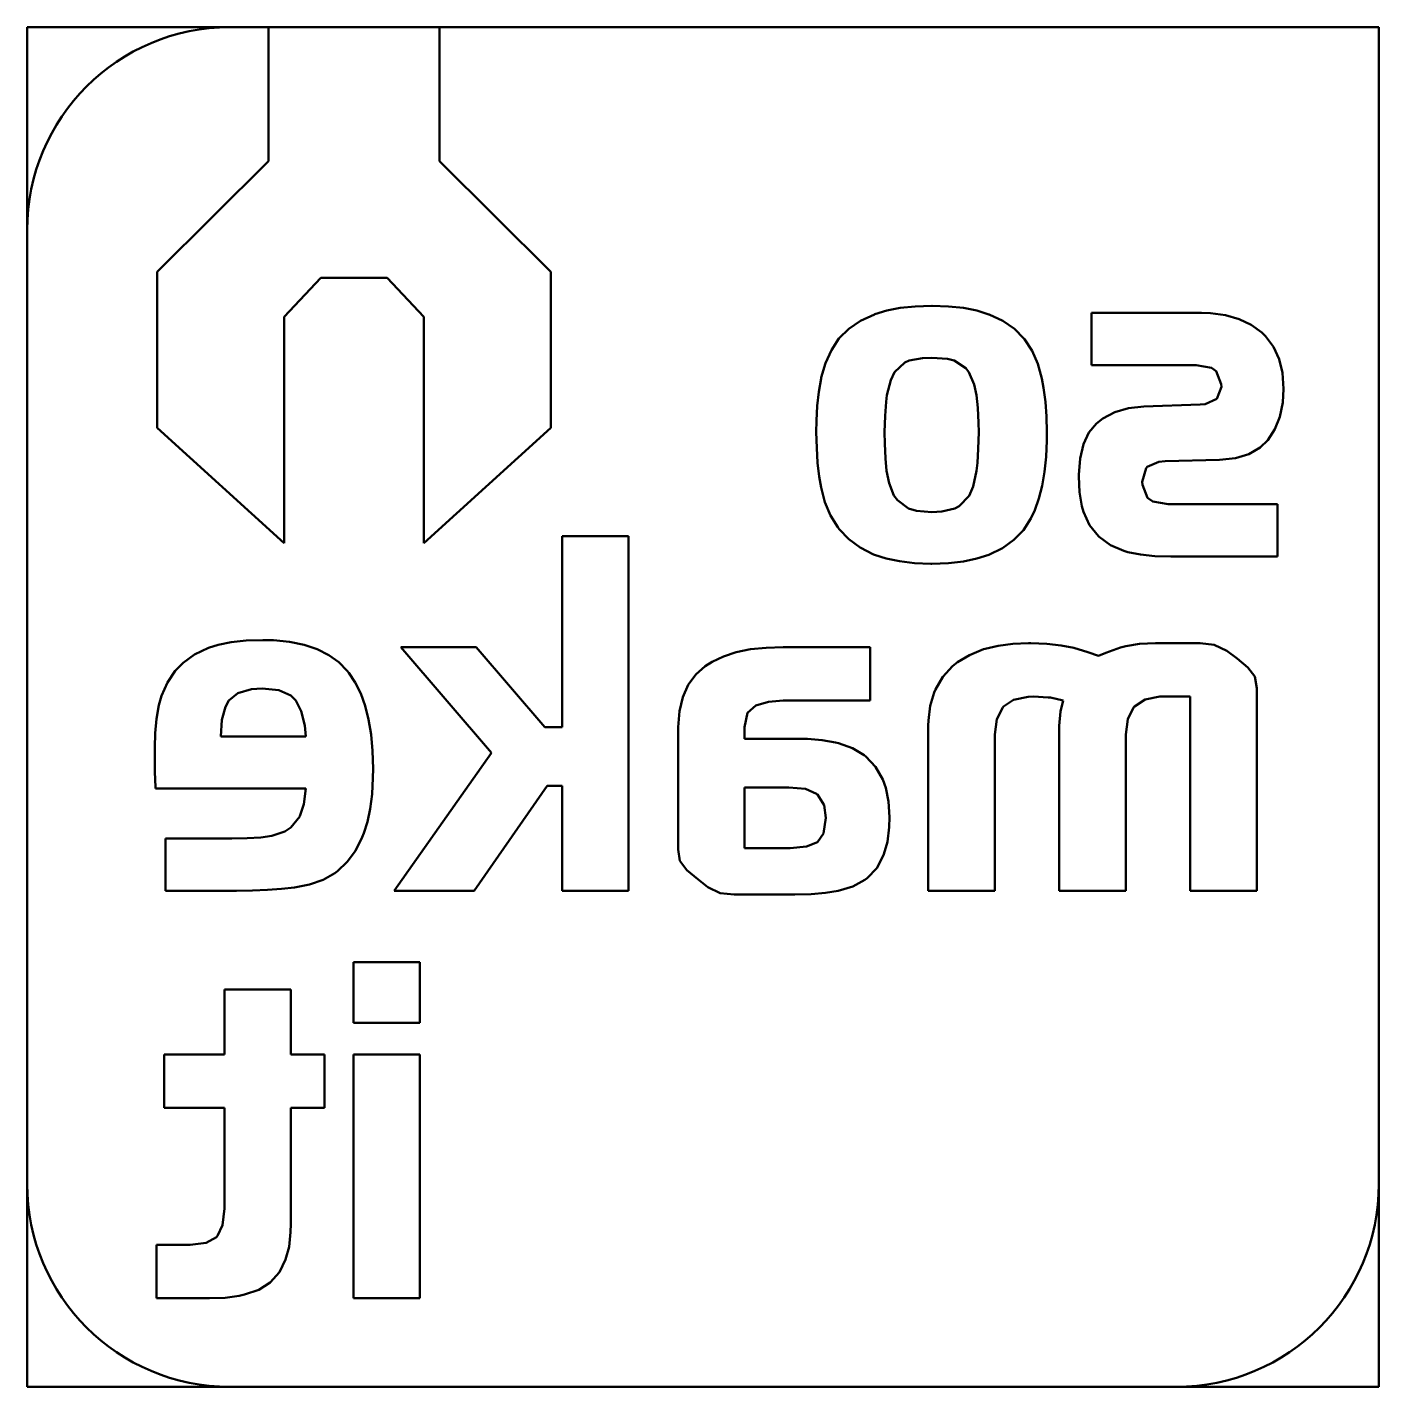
# Model space of a CAD drawing. Header units: millimetres. Extents: x 171 to 615, y 148 to 315.
# Drawn here: x 544.1 to 584.1, y 154.64 to 194.89 of the extents above; entities that cross this region are included whole.
import ezdxf

# ---------------------------------------------------------------- set-up
doc = ezdxf.new("R2010")
doc.units = ezdxf.units.MM
doc.layers.add('Visible (ANSI)', color=7, linetype='Continuous', lineweight=50)

msp = doc.modelspace()

# ---------------------------------------------------------------- linework, layer by layer
at = {"layer": 'Visible (ANSI)'}
for p, q in [((550.0978, 194.88518), (544.0978, 194.88518)), ((544.0978, 194.88518), (544.0978, 188.88518)), ((550.0978, 194.88518), (551.24066, 194.88518)), ((556.2956, 194.88518), (551.24066, 194.88518)), ((551.24066, 194.88518), (551.24066, 190.91813)), ((556.2956, 194.88518), (584.0978, 194.88518)), ((556.2956, 190.91813), (556.2956, 194.88518)), ((584.0978, 194.88518), (584.0978, 160.63623)), ((551.24066, 190.91813), (547.94396, 187.64343)), ((559.5923, 187.64343), (556.2956, 190.91813)), ((544.0978, 160.63623), (544.0978, 188.88518)), ((547.94396, 187.64343), (547.94396, 183.02677)), ((559.5923, 183.02677), (559.5923, 187.64343)), ((551.70487, 186.31375), (552.78638, 187.46667)), ((552.78638, 187.46667), (554.74988, 187.46667)), ((554.74988, 187.46667), (555.83138, 186.31375)), ((568.75901, 186.19638), (569.17055, 186.38463)), ((569.17055, 186.38463), (569.18369, 186.39339)), ((569.18369, 186.39339), (569.53393, 186.49846)), ((569.53393, 186.49846), (569.93672, 186.57289)), ((569.93672, 186.57289), (570.3789, 186.62105)), ((570.3789, 186.62105), (570.86925, 186.63418)), ((570.86925, 186.63418), (570.878, 186.63418)), ((570.878, 186.63418), (571.36397, 186.62105)), ((571.36397, 186.62105), (571.80616, 186.57289)), ((571.80616, 186.57289), (572.20456, 186.49408)), ((572.20456, 186.49408), (572.55919, 186.38463)), ((572.55919, 186.38463), (572.56356, 186.38463)), ((572.56356, 186.38463), (572.9751, 186.19638)), ((575.59319, 184.87857), (575.59319, 186.42841)), ((575.59319, 186.42841), (578.84611, 186.42841)), ((578.84611, 186.42841), (579.11755, 186.41966)), ((579.11755, 186.41966), (579.56411, 186.35836)), ((579.56411, 186.35836), (579.9669, 186.24453)), ((551.70487, 179.61045), (551.70487, 186.31375)), ((555.83138, 186.31375), (555.83138, 179.61045)), ((568.12419, 185.67538), (568.41314, 185.95996)), ((568.41314, 185.95996), (568.75901, 186.19638)), ((572.9751, 186.19638), (573.31659, 185.95558)), ((573.31659, 185.95558), (573.59679, 185.66663)), ((579.9669, 186.24453), (580.32152, 186.07379)), ((580.32152, 186.07379), (580.63236, 185.84613)), ((567.89653, 185.32514), (568.11543, 185.66663)), ((568.11543, 185.66663), (568.12419, 185.67538)), ((573.59679, 185.66663), (573.60992, 185.64912)), ((573.60992, 185.64912), (573.83758, 185.30762)), ((580.63236, 185.84613), (580.74619, 185.73668)), ((580.74619, 185.73668), (580.97823, 185.42583)), ((567.72141, 184.93987), (567.89653, 185.32514)), ((573.83758, 185.30762), (574.00833, 184.92235)), ((580.97823, 185.42583), (581.14898, 185.06245)), ((567.59444, 184.51081), (567.72141, 184.93987)), ((570.06806, 184.95738), (569.76597, 184.66843)), ((570.19502, 185.01429), (570.06806, 184.95738)), ((570.58905, 185.08872), (570.19502, 185.01429)), ((570.86925, 185.09748), (570.58905, 185.08872)), ((571.32894, 185.06683), (570.86925, 185.09748)), ((571.53471, 185.01429), (571.32894, 185.06683)), ((571.88058, 184.78663), (571.53471, 185.01429)), ((571.96377, 184.66843), (571.88058, 184.78663)), ((574.00833, 184.92235), (574.12216, 184.48892)), ((578.69287, 184.87857), (575.59319, 184.87857)), ((579.1482, 184.79977), (578.69287, 184.87857)), ((579.28829, 184.69907), (579.1482, 184.79977)), ((581.14898, 185.06245), (581.2453, 184.65091)), ((567.52439, 184.0949), (567.59006, 184.48892)), ((567.59006, 184.48892), (567.59444, 184.51081)), ((569.65214, 184.43639), (569.54269, 183.98982)), ((569.76597, 184.66843), (569.65214, 184.43639)), ((572.12138, 184.30942), (571.96377, 184.66843)), ((574.12216, 184.48892), (574.17907, 184.20435)), ((579.43715, 184.31818), (579.28829, 184.69907)), ((581.2453, 184.65091), (581.28032, 184.18246)), ((567.48061, 183.67898), (567.52439, 184.0949)), ((569.54269, 183.98982), (569.51642, 183.79281)), ((572.18705, 183.98982), (572.12138, 184.30942)), ((572.23083, 183.61769), (572.18705, 183.98982)), ((574.17907, 184.20435), (574.23161, 183.79281)), ((579.30143, 183.88037), (579.44153, 184.23937)), ((579.44153, 184.23937), (579.43715, 184.31818)), ((581.28032, 184.18246), (581.25843, 183.77967)), ((567.45872, 183.23679), (567.48061, 183.67898)), ((569.51642, 183.79281), (569.48577, 183.38127)), ((572.25272, 183.17112), (572.23083, 183.61769)), ((574.23161, 183.79281), (574.26664, 183.35938)), ((576.28493, 183.49072), (576.68771, 183.60893)), ((576.68771, 183.60893), (577.14303, 183.65709)), ((577.14303, 183.65709), (578.81546, 183.714)), ((578.81546, 183.714), (578.95556, 183.72714)), ((578.95556, 183.72714), (579.30143, 183.88037)), ((581.25843, 183.77967), (581.17087, 183.355)), ((567.44997, 182.8953), (567.45872, 183.23679)), ((569.48577, 183.38127), (569.47264, 182.8953)), ((572.2571, 182.8953), (572.25272, 183.17112)), ((574.26664, 183.35938), (574.27539, 182.8953)), ((575.51877, 182.88655), (575.74205, 183.15799)), ((575.74205, 183.15799), (575.93031, 183.30246)), ((575.93031, 183.30246), (576.28493, 183.49072)), ((581.17087, 183.355), (581.02201, 182.98286)), ((547.94396, 183.02677), (551.70487, 179.61045)), ((555.83138, 179.61045), (559.5923, 183.02677)), ((567.4631, 182.43123), (567.44997, 182.8953)), ((569.47264, 182.8953), (569.47702, 182.56257)), ((572.24396, 182.40496), (572.2571, 182.8953)), ((574.27539, 182.8953), (574.27539, 182.64575)), ((575.35678, 182.54068), (575.51877, 182.88655)), ((581.02201, 182.98286), (580.81187, 182.65889)), ((567.48937, 181.99342), (567.4631, 182.43123)), ((569.47702, 182.56257), (569.49453, 182.12038)), ((572.21769, 181.98904), (572.24396, 182.40496)), ((574.27539, 182.64575), (574.24912, 182.16854)), ((575.25608, 182.12038), (575.35678, 182.54068)), ((580.58858, 182.44436), (580.25147, 182.24735)), ((580.81187, 182.65889), (580.58858, 182.44436)), ((567.53753, 181.58188), (567.48937, 181.99342)), ((569.49453, 182.12038), (569.52955, 181.74825)), ((572.18705, 181.74825), (572.21769, 181.98904)), ((574.24912, 182.16854), (574.20096, 181.72636)), ((575.21668, 181.63004), (575.25608, 182.12038)), ((577.58522, 182.01969), (577.23935, 181.87083)), ((577.77786, 182.0372), (577.58522, 182.01969)), ((579.38461, 182.08098), (577.77786, 182.0372)), ((579.85307, 182.12476), (579.38461, 182.08098)), ((580.25147, 182.24735), (579.85307, 182.12476)), ((567.59006, 181.26228), (567.53753, 181.58188)), ((569.52955, 181.74825), (569.60398, 181.38487)), ((572.09511, 181.29293), (572.18705, 181.74825)), ((574.20096, 181.72636), (574.13092, 181.31044)), ((575.21668, 181.58188), (575.21668, 181.63004)), ((575.24295, 181.12218), (575.21668, 181.58188)), ((577.20871, 181.83143), (577.09925, 181.42865)), ((577.23935, 181.87083), (577.20871, 181.83143)), ((567.70827, 180.82447), (567.59006, 181.26228)), ((569.60398, 181.38487), (569.74846, 181.02586)), ((571.9769, 181.01273), (572.09511, 181.29293)), ((574.13092, 181.31044), (574.0346, 180.92954)), ((575.30862, 180.71064), (575.24295, 181.12218)), ((577.09925, 181.42865), (577.10363, 181.34108)), ((577.10363, 181.34108), (577.25249, 180.95581)), ((567.87464, 180.43044), (567.70827, 180.82447)), ((569.74846, 181.02586), (569.84915, 180.88576)), ((569.84915, 180.88576), (570.17751, 180.64059)), ((571.68357, 180.71064), (571.9769, 181.01273)), ((574.0346, 180.92954), (573.91639, 180.58368)), ((577.25249, 180.95581), (577.4101, 180.84198)), ((577.4101, 180.84198), (577.86104, 180.76318)), ((577.86104, 180.76318), (581.10082, 180.76318)), ((581.10082, 180.76318), (581.10082, 179.21334)), ((568.08479, 180.08895), (567.87464, 180.43044)), ((570.17751, 180.64059), (570.4183, 180.57054)), ((570.4183, 180.57054), (570.86925, 180.52676)), ((570.86925, 180.52676), (571.16696, 180.54427)), ((571.16696, 180.54427), (571.54785, 180.64059)), ((571.54785, 180.64059), (571.68357, 180.71064)), ((573.80256, 180.3385), (573.57928, 179.99701)), ((573.91639, 180.58368), (573.80256, 180.3385)), ((575.35678, 180.5399), (575.30862, 180.71064)), ((575.54066, 180.14587), (575.35678, 180.5399)), ((568.12857, 180.02766), (568.08479, 180.08895)), ((568.41314, 179.72995), (568.12857, 180.02766)), ((573.57928, 179.99701), (573.29908, 179.70806)), ((575.79896, 179.82189), (575.54066, 180.14587)), ((559.92842, 179.81751), (561.89418, 179.81751)), ((559.92842, 174.16541), (559.92842, 179.81751)), ((561.89418, 179.81751), (561.89418, 169.31888)), ((568.75026, 179.4804), (568.41314, 179.72995)), ((573.29908, 179.70806), (572.95759, 179.46289)), ((575.82523, 179.79562), (575.79896, 179.82189)), ((576.15797, 179.55483), (575.82523, 179.79562)), ((576.55637, 179.38408), (576.15797, 179.55483)), ((569.1399, 179.27901), (568.75026, 179.4804)), ((569.17055, 179.26587), (569.1399, 179.27901)), ((569.5208, 179.15204), (569.17055, 179.26587)), ((569.91482, 179.07324), (569.5208, 179.15204)), ((572.20456, 179.15204), (571.80616, 179.06886)), ((572.55481, 179.26587), (572.20456, 179.15204)), ((572.55919, 179.26587), (572.55481, 179.26587)), ((572.95759, 179.46289), (572.55919, 179.26587)), ((576.6702, 179.34906), (576.55637, 179.38408)), ((577.04672, 179.27463), (576.6702, 179.34906)), ((577.47139, 179.22647), (577.04672, 179.27463)), ((577.94422, 179.21334), (577.47139, 179.22647)), ((581.10082, 179.21334), (577.94422, 179.21334)), ((570.35701, 179.0207), (569.91482, 179.07324)), ((570.84298, 179.00319), (570.35701, 179.0207)), ((570.86925, 179.00319), (570.84298, 179.00319)), ((571.36397, 179.0207), (570.86925, 179.00319)), ((571.80616, 179.06886), (571.36397, 179.0207)), ((550.13466, 176.67843), (550.57685, 176.72659)), ((550.57685, 176.72659), (551.06719, 176.7441)), ((551.06719, 176.7441), (551.38241, 176.73534)), ((551.38241, 176.73534), (551.85962, 176.68719)), ((548.71178, 176.0655), (549.05327, 176.31067)), ((549.05327, 176.31067), (549.46044, 176.50768)), ((549.46044, 176.50768), (549.74501, 176.59962)), ((549.74501, 176.59962), (550.13466, 176.67843)), ((551.85962, 176.68719), (552.29305, 176.59962)), ((552.29305, 176.59962), (552.67832, 176.47266)), ((552.67832, 176.47266), (553.02419, 176.29754)), ((553.02419, 176.29754), (553.3219, 176.08301)), ((555.15194, 176.53395), (557.38038, 176.53395)), ((557.8357, 173.40363), (555.15194, 176.53395)), ((557.38038, 176.53395), (559.41619, 174.16541)), ((564.70491, 176.25813), (565.08142, 176.38072)), ((565.08142, 176.38072), (565.50172, 176.46828)), ((565.50172, 176.46828), (565.9658, 176.51644)), ((565.9658, 176.51644), (566.47365, 176.53395)), ((566.47365, 176.53395), (569.04796, 176.53395)), ((569.04796, 176.53395), (569.04796, 174.95784)), ((571.62665, 176.08301), (571.98128, 176.29754)), ((571.98128, 176.29754), (572.3972, 176.46828)), ((572.3972, 176.46828), (572.44973, 176.48142)), ((572.44973, 176.48142), (572.835, 176.57336)), ((572.835, 176.57336), (573.26406, 176.63027)), ((573.26406, 176.63027), (573.72813, 176.64778)), ((573.72813, 176.64778), (573.80256, 176.64778)), ((573.80256, 176.64778), (574.27539, 176.63027)), ((574.27539, 176.63027), (574.69569, 176.58211)), ((574.69569, 176.58211), (575.0722, 176.50768)), ((575.0722, 176.50768), (575.48812, 176.3851)), ((575.48812, 176.3851), (575.80334, 176.27127)), ((575.80334, 176.27127), (576.01787, 176.36759)), ((576.01787, 176.36759), (576.45568, 176.52082)), ((576.45568, 176.52082), (576.61329, 176.5646)), ((576.61329, 176.5646), (577.02045, 176.62589)), ((577.02045, 176.62589), (577.49328, 176.64778)), ((577.49328, 176.64778), (578.80671, 176.64778)), ((578.80671, 176.64778), (579.22262, 176.604)), ((579.22262, 176.604), (579.59914, 176.4245)), ((579.59914, 176.4245), (579.90998, 176.19684)), ((548.47975, 175.82908), (548.71178, 176.0655)), ((553.3219, 176.08301), (553.57145, 175.82908)), ((563.88183, 175.71963), (564.16203, 175.96918)), ((564.16203, 175.96918), (564.37218, 176.10052)), ((564.37218, 176.10052), (564.70491, 176.25813)), ((571.1976, 175.64958), (571.48656, 175.96918)), ((571.48656, 175.96918), (571.62665, 176.08301)), ((579.90998, 176.19684), (580.22082, 175.9254)), ((580.22082, 175.9254), (580.42659, 175.66271)), ((548.24771, 175.48321), (548.47975, 175.82908)), ((553.57145, 175.82908), (553.61961, 175.77217)), ((553.61961, 175.77217), (553.80787, 175.48321)), ((563.66293, 175.41754), (563.88183, 175.71963)), ((570.98308, 175.28182), (571.1976, 175.64958)), ((580.42659, 175.66271), (580.48351, 175.31685)), ((547.99378, 174.81775), (548.07258, 175.09356)), ((548.07258, 175.09356), (548.24771, 175.48321)), ((550.06899, 174.95784), (550.33167, 175.17237)), ((550.33167, 175.17237), (550.73883, 175.2862)), ((550.73883, 175.2862), (551.05406, 175.30371)), ((551.05406, 175.30371), (551.54878, 175.25555)), ((551.54878, 175.25555), (551.89903, 175.10232)), ((551.89903, 175.10232), (552.05226, 174.95784)), ((553.80787, 175.48321), (553.96986, 175.15924)), ((553.96986, 175.15924), (554.1012, 174.79586)), ((563.50094, 175.05416), (563.66293, 175.41754)), ((570.82547, 174.79148), (570.94367, 175.19426)), ((570.94367, 175.19426), (570.98308, 175.28182)), ((580.48351, 175.31685), (580.48351, 169.31888)), ((547.92373, 174.41496), (547.99378, 174.81775)), ((549.85884, 174.37994), (549.96829, 174.76521)), ((549.96829, 174.76521), (550.06899, 174.95784)), ((552.05226, 174.95784), (552.20987, 174.63387)), ((554.1012, 174.79586), (554.2019, 174.38869)), ((563.40024, 174.63824), (563.50094, 175.05416)), ((565.65933, 174.80461), (565.41854, 174.59009)), ((566.03585, 174.91844), (565.65933, 174.80461)), ((566.47365, 174.95784), (566.03585, 174.91844)), ((569.04796, 174.95784), (566.47365, 174.95784)), ((570.76855, 174.36243), (570.82547, 174.79148)), ((572.96635, 174.74332), (572.79122, 174.40183)), ((572.99261, 174.77834), (572.96635, 174.74332)), ((573.29032, 174.97536), (572.99261, 174.77834)), ((573.72375, 175.06292), (573.29032, 174.97536)), ((573.88137, 175.0673), (573.72375, 175.06292)), ((574.31042, 175.04541), (573.88137, 175.0673)), ((574.38047, 175.04103), (574.31042, 175.04541)), ((574.7526, 174.95784), (574.38047, 175.04103)), ((574.68255, 174.62511), (574.7526, 174.95784)), ((576.84095, 174.74332), (576.66582, 174.40183)), ((576.87159, 174.77834), (576.84095, 174.74332)), ((577.18682, 174.98411), (576.87159, 174.77834)), ((577.62025, 175.0673), (577.18682, 174.98411)), ((578.51775, 175.0673), (577.62025, 175.0673)), ((578.51775, 169.31888), (578.51775, 175.0673)), ((547.88433, 173.98591), (547.92373, 174.41496)), ((549.82382, 173.88959), (549.85884, 174.37994)), ((552.20987, 174.63387), (552.31057, 174.20919)), ((554.2019, 174.38869), (554.27632, 173.94213)), ((563.36084, 174.16103), (563.40024, 174.63824)), ((565.41854, 174.59009), (565.3266, 174.16541)), ((570.76417, 174.20919), (570.76855, 174.36243)), ((572.79122, 174.40183), (572.72993, 173.94651)), ((574.64315, 174.20044), (574.68255, 174.62511)), ((576.66582, 174.40183), (576.60891, 173.94651)), ((547.87119, 173.55686), (547.88433, 173.98591)), ((552.34121, 173.88959), (549.82382, 173.88959)), ((552.31057, 174.20919), (552.34121, 173.88959)), ((554.27632, 173.94213), (554.3201, 173.46054)), ((559.41619, 174.16541), (559.92842, 174.16541)), ((563.36084, 170.54036), (563.36084, 174.16103)), ((565.3266, 174.16541), (565.3266, 173.81954)), ((570.76417, 169.31888), (570.76417, 174.20919)), ((572.72993, 173.94651), (572.72993, 169.31888)), ((574.64315, 169.31888), (574.64315, 174.20044)), ((576.60891, 173.94651), (576.60891, 169.31888)), ((547.87119, 172.83885), (547.87119, 173.55686)), ((565.3266, 173.81954), (566.91584, 173.81954)), ((566.91584, 173.81954), (567.19166, 173.81517)), ((567.19166, 173.81517), (567.62509, 173.78014)), ((567.62509, 173.78014), (568.02349, 173.71009)), ((568.02349, 173.71009), (568.10668, 173.69258)), ((568.10668, 173.69258), (568.51822, 173.54372)), ((568.51822, 173.54372), (568.86846, 173.33795)), ((554.3201, 173.46054), (554.33324, 172.93517)), ((554.9593, 169.31888), (557.8357, 173.40363)), ((568.86846, 173.33795), (568.921, 173.29417)), ((568.921, 173.29417), (569.20558, 172.99209)), ((547.89308, 172.38791), (547.87119, 172.83885)), ((554.33324, 172.93517), (554.32886, 172.65935)), ((569.20558, 172.99209), (569.42448, 172.61557)), ((547.89746, 172.35289), (547.89308, 172.38791)), ((552.34121, 172.35289), (547.89746, 172.35289)), ((552.28868, 171.88005), (552.34121, 172.35289)), ((554.32886, 172.65935), (554.30259, 172.18214)), ((559.48186, 172.42294), (557.32347, 169.31888)), ((559.92842, 172.42294), (559.48186, 172.42294)), ((559.92842, 169.31888), (559.92842, 172.42294)), ((566.64002, 172.37915), (565.3266, 172.37915)), ((565.3266, 172.37915), (565.3266, 170.57976)), ((567.13037, 172.33537), (566.64002, 172.37915)), ((567.45872, 172.1909), (567.13037, 172.33537)), ((569.42448, 172.61557), (569.50766, 172.3704)), ((569.50766, 172.3704), (569.59085, 171.96324)), ((552.16171, 171.52543), (552.28868, 171.88005)), ((554.30259, 172.18214), (554.24568, 171.74871)), ((567.48499, 172.17339), (567.45872, 172.1909)), ((567.682, 171.85379), (567.48499, 172.17339)), ((569.59085, 171.96324), (569.61712, 171.49478)), ((551.89903, 171.1927), (552.16171, 171.52105)), ((552.16171, 171.52105), (552.16171, 171.52543)), ((554.24568, 171.74871), (554.16687, 171.36344)), ((567.66449, 171.01319), (567.73454, 171.48165)), ((567.73454, 171.48165), (567.682, 171.85379)), ((569.61712, 171.49478), (569.60836, 171.20583)), ((551.33863, 170.94314), (551.71952, 171.07887)), ((551.71952, 171.07887), (551.89903, 171.1927)), ((554.16687, 171.36344), (554.05742, 171.02195)), ((569.60836, 171.20583), (569.55582, 170.7724)), ((548.18641, 170.86872), (550.15655, 170.86872)), ((548.18641, 169.31888), (548.18641, 170.86872)), ((550.15655, 170.86872), (550.60749, 170.87747)), ((550.60749, 170.87747), (551.01028, 170.89936)), ((551.01028, 170.89936), (551.33863, 170.94314)), ((554.01364, 170.90812), (553.81662, 170.50534)), ((554.05742, 171.02195), (554.01364, 170.90812)), ((567.16101, 170.62792), (567.48499, 170.75927)), ((567.48499, 170.75927), (567.66449, 171.01319)), ((569.55582, 170.7724), (569.45075, 170.40026)), ((553.81662, 170.50534), (553.57145, 170.1726)), ((563.41338, 170.20763), (563.36084, 170.54036)), ((565.3266, 170.57976), (566.67942, 170.57976)), ((566.67942, 170.57976), (567.16101, 170.62792)), ((569.44199, 170.36962), (569.2406, 169.98872)), ((569.45075, 170.40026), (569.44199, 170.36962)), ((553.2825, 169.90116), (553.20369, 169.84425)), ((553.57145, 170.1726), (553.2825, 169.90116)), ((563.62352, 169.92743), (563.41338, 170.20763)), ((563.94312, 169.66037), (563.62352, 169.92743)), ((569.2406, 169.98872), (568.95165, 169.69539)), ((552.45504, 169.50276), (552.00848, 169.41519)), ((552.85345, 169.64723), (552.45504, 169.50276)), ((553.20369, 169.84425), (552.85345, 169.64723)), ((564.24521, 169.42833), (563.94312, 169.66037)), ((568.53135, 169.45022), (568.09354, 169.31888)), ((568.88598, 169.64285), (568.53135, 169.45022)), ((568.95165, 169.69539), (568.88598, 169.64285)), ((550.29227, 169.31888), (548.18641, 169.31888)), ((550.76073, 169.32763), (550.29227, 169.31888)), ((551.20729, 169.34515), (550.76073, 169.32763)), ((551.61883, 169.37579), (551.20729, 169.34515)), ((552.00848, 169.41519), (551.61883, 169.37579)), ((557.32347, 169.31888), (554.9593, 169.31888)), ((561.89418, 169.31888), (559.92842, 169.31888)), ((564.60421, 169.24883), (564.24521, 169.42833)), ((565.02013, 169.20943), (564.60421, 169.24883)), ((566.81952, 169.20943), (565.02013, 169.20943)), ((567.29673, 169.22256), (566.81952, 169.20943)), ((567.72141, 169.25758), (567.29673, 169.22256)), ((568.09354, 169.31888), (567.72141, 169.25758)), ((572.72993, 169.31888), (570.76417, 169.31888)), ((576.60891, 169.31888), (574.64315, 169.31888)), ((580.48351, 169.31888), (578.51775, 169.31888)), ((553.75533, 165.41363), (553.75533, 167.20426)), ((553.75533, 167.20426), (555.72109, 167.20426)), ((555.72109, 167.20426), (555.72109, 165.41363)), ((549.93327, 166.3987), (551.89903, 166.3987)), ((549.93327, 164.47234), (549.93327, 166.3987)), ((551.89903, 166.3987), (551.89903, 164.47234)), ((555.72109, 165.41363), (553.75533, 165.41363)), ((548.14701, 164.47234), (549.93327, 164.47234)), ((548.14701, 162.89623), (548.14701, 164.47234)), ((551.89903, 164.47234), (552.89723, 164.47234)), ((552.89723, 164.47234), (552.89723, 162.89623)), ((553.75533, 157.25727), (553.75533, 164.47234)), ((553.75533, 164.47234), (555.72109, 164.47234)), ((555.72109, 164.47234), (555.72109, 157.25727)), ((549.93327, 162.89623), (548.14701, 162.89623)), ((549.93327, 159.91476), (549.93327, 162.89623)), ((551.89903, 162.89623), (551.89903, 159.45944)), ((552.89723, 162.89623), (551.89903, 162.89623)), ((544.0978, 160.63623), (544.0978, 154.63623)), ((584.0978, 154.63623), (584.0978, 160.63623)), ((549.88073, 159.42442), (549.93327, 159.91476)), ((549.7275, 159.10482), (549.88073, 159.42442)), ((551.89903, 159.45944), (551.89465, 159.21427)), ((549.39039, 158.89905), (549.69685, 159.06979)), ((549.69685, 159.06979), (549.7275, 159.10482)), ((551.89465, 159.21427), (551.84649, 158.77646)), ((547.92811, 158.83775), (548.92193, 158.83775)), ((547.92811, 157.25727), (547.92811, 158.83775)), ((548.92193, 158.83775), (549.39039, 158.89905)), ((551.84649, 158.77646), (551.74579, 158.4087)), ((551.74579, 158.4087), (551.56191, 158.03219)), ((551.56191, 158.03219), (551.29047, 157.72572)), ((550.94898, 157.50682), (550.52869, 157.36672)), ((551.29047, 157.72572), (550.94898, 157.50682)), ((549.49108, 157.25727), (547.92811, 157.25727)), ((549.95516, 157.27478), (549.49108, 157.25727)), ((550.3667, 157.33169), (549.95516, 157.27478)), ((550.52869, 157.36672), (550.3667, 157.33169)), ((555.72109, 157.25727), (553.75533, 157.25727)), ((544.0978, 154.63623), (550.0978, 154.63623)), ((578.0978, 154.63623), (550.0978, 154.63623)), ((578.0978, 154.63623), (584.0978, 154.63623))]:
    msp.add_line(p, q, dxfattribs=at)
for centre, start, end in [((550.0978, 188.88518), 90, 180), ((550.0978, 160.63623), 180, 270), ((578.0978, 160.63623), 270, 0)]:
    msp.add_arc(centre, 6, start, end, dxfattribs=at)

doc.saveas('drawing.dxf')
